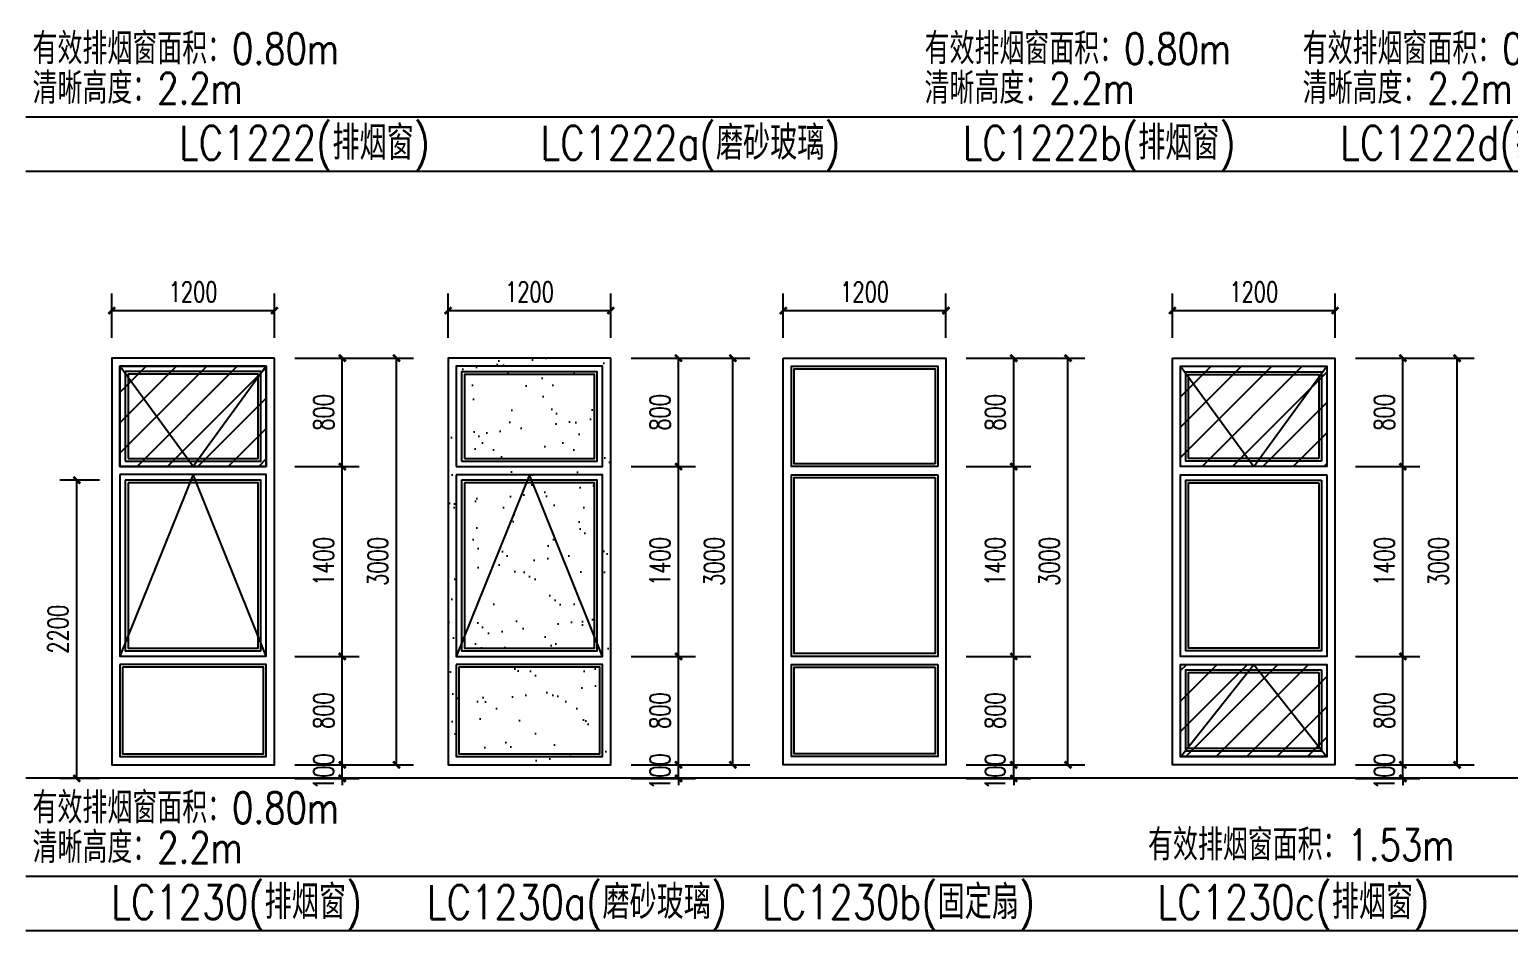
# Model space of a CAD drawing. Extents: x 1738711 to 2346805, y 1189731 to 2516152.
# Drawn here: x 1918228 to 1929146, y 1291022 to 1297667 of the extents above; entities that cross this region are included whole.
import ezdxf

# ---------------------------------------------------------------- set-up
doc = ezdxf.new("R2010")
doc.units = 0
doc.header["$LTSCALE"] = 1000
doc.header["$MEASUREMENT"] = 0
doc.linetypes.add('复件 140224通州运河二期售楼部条件图_t3$0$X-ME SHAFT SH$0$X-B2$0$WATER_LINE', pattern=[0])
doc.layers.add('_0', color=7, linetype='Continuous', lineweight=25)
for name, color, linetype in [('DOTE', 1, 'Continuous'), ('PUB_DIM', 3, 'Continuous'), ('PUB_TEXT', 7, 'Continuous'), ('WINDOW', 144, 'Continuous'), ('看线', 8, 'Continuous')]:
    doc.layers.add(name, color=color, linetype=linetype)
doc.styles.add('_TCH_DIM_T3', font='SIMPLEX', dxfattribs={"width": 0.705882, "bigfont": 'GBCBIG'})
doc.styles.add('HZ', font='rs', dxfattribs={"bigfont": 'hztxt'})
doc.dimstyles.new('_TCH_ARCH&&50', dxfattribs={"dimtxt": 148.75, "dimasz": 50, "dimexe": 125, "dimexo": 150, "dimgap": 63.125, "dimtad": 1, "dimdec": 0, "dimzin": 0, "dimdsep": 46, "dimtxsty": '_TCH_DIM_T3', "dimblk": 'ARCHTICK', "dimcen": 0.09, "dimclrt": 7, "dimazin": 2, "dimtfac": 1, "dimtdec": 0, "dimtix": 1, "dimtmove": 2, "dimatfit": 3, "dimfxl": 50, "dimtolj": 1, "dimtzin": 0, "dimarcsym": 0})
pattern_1 = [(45, (0, 0), (-112.253202, 112.253202), [])]

# ---------------------------------------------------------------- blocks, each defined once
blk = doc.blocks.new('geraherahearhe')
at = {"layer": 'WINDOW', "color": 4, "linetype": '复件 140224通州运河二期售楼部条件图_t3$0$X-ME SHAFT SH$0$X-B2$0$WATER_LINE'}
blk.add_lwpolyline([(1943542, 1510320), (1944742, 1510320), (1944742, 1507320), (1943542, 1507320)], close=True, dxfattribs=at)
at = {"layer": 'WINDOW', "linetype": '复件 140224通州运河二期售楼部条件图_t3$0$X-ME SHAFT SH$0$X-B2$0$WATER_LINE'}
for points in [[(1944682, 1509520), (1943602, 1509520), (1943602, 1510260), (1944682, 1510260), (1944682, 1509520)], [(1944682, 1509460), (1944682, 1508120), (1943602, 1508120), (1943602, 1509460), (1944682, 1509460)], [(1944682, 1508060), (1944682, 1507380), (1943602, 1507380), (1943602, 1508060), (1944682, 1508060)]]:
    blk.add_lwpolyline(points, dxfattribs=at)
for points in [[(1944642, 1509560), (1943642, 1509560), (1943642, 1510220), (1944642, 1510220)], [(1944622, 1509580), (1943662, 1509580), (1943662, 1510200), (1944622, 1510200)], [(1944642, 1509420), (1944642, 1508160), (1943642, 1508160), (1943642, 1509420)], [(1944622, 1509400), (1944622, 1508180), (1943662, 1508180), (1943662, 1509400)], [(1944662, 1508040), (1944662, 1507400), (1943622, 1507400), (1943622, 1508040)]]:
    blk.add_lwpolyline(points, close=True, dxfattribs=at)
at = {"layer": '看线'}
for points in [[(1943602, 1510260), (1944142, 1509520), (1944682, 1510260)], [(1943602, 1508120), (1944142, 1509460), (1944682, 1508120)]]:
    blk.add_lwpolyline(points, dxfattribs=at)
blk = doc.blocks.new('jhteraherh')
at = {"layer": '看线'}
h = blk.add_hatch(dxfattribs=at)
h.set_pattern_fill('碎沙', color=256, scale=150, style=0)
h.set_pattern_definition([(37.5, (0, 0), (-12.000235, 367.059928), [0, -289.56, 0, -323.85, 0, -309.5625]), (7.5, (0, 0), (337.14246, 537.618825), [0, -156.21, 0, -260.985, 0, -100.0125]), (327.5, (-234.3, 0), (593.244278, 1.07789), [0, -95.25, 0, -342.9, 0, -447.675]), (317.5, (-234.3, 0), (572.66734, 167.19699), [0, -47.625, 0, -224.79, 0, -257.175])])
h.paths.add_polyline_path([(2207322, 1888639), (2206122, 1888639), (2206122, 1885639), (2207322, 1885639)])
at = {"layer": 'WINDOW', "color": 4, "linetype": '复件 140224通州运河二期售楼部条件图_t3$0$X-ME SHAFT SH$0$X-B2$0$WATER_LINE'}
blk.add_lwpolyline([(2207322, 1888639), (2206122, 1888639), (2206122, 1885639), (2207322, 1885639)], close=True, dxfattribs=at)
at = {"layer": 'WINDOW', "linetype": '复件 140224通州运河二期售楼部条件图_t3$0$X-ME SHAFT SH$0$X-B2$0$WATER_LINE'}
for points in [[(2206182, 1887839), (2207262, 1887839), (2207262, 1888579), (2206182, 1888579), (2206182, 1887839)], [(2206182, 1887779), (2206182, 1886439), (2207262, 1886439), (2207262, 1887779), (2206182, 1887779)], [(2206182, 1886379), (2206182, 1885699), (2207262, 1885699), (2207262, 1886379), (2206182, 1886379)]]:
    blk.add_lwpolyline(points, dxfattribs=at)
for points in [[(2206222, 1887879), (2207222, 1887879), (2207222, 1888539), (2206222, 1888539)], [(2206242, 1887899), (2207202, 1887899), (2207202, 1888519), (2206242, 1888519)], [(2206222, 1887739), (2206222, 1886479), (2207222, 1886479), (2207222, 1887739)], [(2206242, 1887719), (2206242, 1886499), (2207202, 1886499), (2207202, 1887719)], [(2206202, 1886359), (2206202, 1885719), (2207242, 1885719), (2207242, 1886359)]]:
    blk.add_lwpolyline(points, close=True, dxfattribs=at)
at = {"layer": '看线'}
blk.add_lwpolyline([(2207262, 1886439), (2206722, 1887779), (2206182, 1886439)], dxfattribs=at)
blk = doc.blocks.new('HERAHERH')
at = {"layer": 'WINDOW', "color": 4, "linetype": '复件 140224通州运河二期售楼部条件图_t3$0$X-ME SHAFT SH$0$X-B2$0$WATER_LINE'}
blk.add_lwpolyline([(2198022, 1900339), (2199222, 1900339), (2199222, 1897339), (2198022, 1897339)], close=True, dxfattribs=at)
at = {"layer": 'WINDOW', "linetype": '复件 140224通州运河二期售楼部条件图_t3$0$X-ME SHAFT SH$0$X-B2$0$WATER_LINE'}
for points in [[(2199162, 1899539), (2198082, 1899539), (2198082, 1900279), (2199162, 1900279), (2199162, 1899539)], [(2199162, 1899479), (2199162, 1898139), (2198082, 1898139), (2198082, 1899479), (2199162, 1899479)], [(2199162, 1898079), (2199162, 1897399), (2198082, 1897399), (2198082, 1898079), (2199162, 1898079)]]:
    blk.add_lwpolyline(points, dxfattribs=at)
for points in [[(2199142, 1899559), (2198102, 1899559), (2198102, 1900259), (2199142, 1900259)], [(2199142, 1899459), (2199142, 1898159), (2198102, 1898159), (2198102, 1899459)], [(2199142, 1898059), (2199142, 1897419), (2198102, 1897419), (2198102, 1898059)]]:
    blk.add_lwpolyline(points, close=True, dxfattribs=at)
blk = doc.blocks.new('hreahreahre')
at = {"layer": 'WINDOW', "color": 4, "linetype": '复件 140224通州运河二期售楼部条件图_t3$0$X-ME SHAFT SH$0$X-B2$0$WATER_LINE'}
blk.add_lwpolyline([(2221422, 1992301), (2222622, 1992301), (2222622, 1989301), (2221422, 1989301)], close=True, dxfattribs=at)
at = {"layer": 'WINDOW', "linetype": '复件 140224通州运河二期售楼部条件图_t3$0$X-ME SHAFT SH$0$X-B2$0$WATER_LINE'}
for points in [[(2222562, 1991501), (2221482, 1991501), (2221482, 1992241), (2222562, 1992241), (2222562, 1991501)], [(2222562, 1991441), (2222562, 1990101), (2221482, 1990101), (2221482, 1991441), (2222562, 1991441)], [(2222562, 1990041), (2222562, 1989361), (2221482, 1989361), (2221482, 1990041), (2222562, 1990041)]]:
    blk.add_lwpolyline(points, dxfattribs=at)
for points in [[(2222522, 1991541), (2221522, 1991541), (2221522, 1992201), (2222522, 1992201)], [(2222502, 1991561), (2221542, 1991561), (2221542, 1992181), (2222502, 1992181)], [(2222522, 1991401), (2222522, 1990141), (2221522, 1990141), (2221522, 1991401)], [(2222502, 1991381), (2222502, 1990161), (2221542, 1990161), (2221542, 1991381)], [(2222522, 1990001), (2222522, 1989401), (2221522, 1989401), (2221522, 1990001)], [(2222502, 1989981), (2222502, 1989421), (2221542, 1989421), (2221542, 1989981)]]:
    blk.add_lwpolyline(points, close=True, dxfattribs=at)
at = {"layer": '看线'}
for points in [[(2221482, 1992241), (2222022, 1991501), (2222562, 1992241)], [(2221482, 1989361), (2222022, 1990041), (2222562, 1989361)]]:
    blk.add_lwpolyline(points, dxfattribs=at)
blk = doc.blocks.new('_ArchTick')
at = {"color": 0, "linetype": 'ByBlock', "const_width": 0.4}
blk.add_lwpolyline([(-0.5, -0.5), (0.5, 0.5)], dxfattribs=at)
blk = doc.blocks.new('*D216')
at = {"layer": 'Defpoints', "color": 0, "transparency": 16777216}
for p in [(1927860, 1295594), (1926660, 1295243), (1927860, 1295243)]:
    blk.add_point(p, dxfattribs=at)
at = {"layer": 'PUB_DIM', "color": 0, "lineweight": -2, "transparency": 16777216}
for p, q in [((1926660, 1295393), (1926660, 1295719)), ((1927860, 1295393), (1927860, 1295719)), ((1926660, 1295594), (1927860, 1295594))]:
    blk.add_line(p, q, dxfattribs=at)
at = {"layer": 'PUB_DIM', "color": 0, "lineweight": -2, "transparency": 16777216, "xscale": 50, "yscale": 50, "zscale": 50, "rotation": 180}
blk.add_blockref('_ArchTick', (1926660, 1295594), dxfattribs=at)
at = {"layer": 'PUB_DIM', "color": 0, "lineweight": -2, "transparency": 16777216, "xscale": 50, "yscale": 50, "zscale": 50}
blk.add_blockref('_ArchTick', (1927860, 1295594), dxfattribs=at)
at = {"layer": 'PUB_DIM', "color": 7, "transparency": 16777216, "insert": (1927260, 1295732), "char_height": 148.8, "attachment_point": 5, "style": '_TCH_DIM_T3'}
blk.add_mtext('\\A1;1200', dxfattribs=at)
blk = doc.blocks.new('*D217')
at = {"layer": 'Defpoints', "color": 0, "transparency": 16777216}
for p in [(1928260, 1295243), (1928760, 1295243), (1928260, 1292243)]:
    blk.add_point(p, dxfattribs=at)
at = {"layer": 'PUB_DIM', "color": 0, "lineweight": -2, "transparency": 16777216}
for p, q in [((1928410, 1295243), (1928885, 1295243)), ((1928760, 1292243), (1928760, 1295243)), ((1928410, 1292243), (1928885, 1292243))]:
    blk.add_line(p, q, dxfattribs=at)
at = {"layer": 'PUB_DIM', "color": 0, "lineweight": -2, "transparency": 16777216, "xscale": 50, "yscale": 50, "zscale": 50}
for p, rotation in [((1928760, 1295243), 90), ((1928760, 1292243), 270)]:
    blk.add_blockref('_ArchTick', p, dxfattribs=dict(at, rotation=rotation))
at = {"layer": 'PUB_DIM', "color": 7, "transparency": 16777216, "insert": (1928623, 1293743), "char_height": 148.8, "attachment_point": 5, "rotation": 90, "style": '_TCH_DIM_T3'}
blk.add_mtext('\\A1;3000', dxfattribs=at)
blk = doc.blocks.new('*D218')
at = {"layer": 'Defpoints', "color": 0, "transparency": 16777216}
for p in [(1927860, 1292243), (1928360, 1292243), (1927860, 1292143)]:
    blk.add_point(p, dxfattribs=at)
at = {"layer": 'PUB_DIM', "color": 0, "lineweight": -2, "transparency": 16777216}
for p, q in [((1928360, 1292243), (1928360, 1292293)), ((1928010, 1292243), (1928485, 1292243)), ((1928360, 1292143), (1928360, 1292243)), ((1928010, 1292143), (1928485, 1292143)), ((1928360, 1292143), (1928360, 1292093))]:
    blk.add_line(p, q, dxfattribs=at)
at = {"layer": 'PUB_DIM', "color": 0, "lineweight": -2, "transparency": 16777216, "xscale": 50, "yscale": 50, "zscale": 50}
for p, rotation in [((1928360, 1292243), 270), ((1928360, 1292143), 90)]:
    blk.add_blockref('_ArchTick', p, dxfattribs=dict(at, rotation=rotation))
at = {"layer": 'PUB_DIM', "color": 7, "transparency": 16777216, "insert": (1928223, 1292193), "char_height": 148.8, "attachment_point": 5, "rotation": 90, "style": '_TCH_DIM_T3'}
blk.add_mtext('\\A1;100', dxfattribs=at)
blk = doc.blocks.new('*D219')
at = {"layer": 'Defpoints', "color": 0, "transparency": 16777216}
for p in [(1927860, 1293043), (1928360, 1293043), (1927860, 1292243)]:
    blk.add_point(p, dxfattribs=at)
at = {"layer": 'PUB_DIM', "color": 0, "lineweight": -2, "transparency": 16777216}
for p, q in [((1928010, 1293043), (1928485, 1293043)), ((1928360, 1292243), (1928360, 1293043)), ((1928010, 1292243), (1928485, 1292243))]:
    blk.add_line(p, q, dxfattribs=at)
at = {"layer": 'PUB_DIM', "color": 0, "lineweight": -2, "transparency": 16777216, "xscale": 50, "yscale": 50, "zscale": 50}
for p, rotation in [((1928360, 1293043), 90), ((1928360, 1292243), 270)]:
    blk.add_blockref('_ArchTick', p, dxfattribs=dict(at, rotation=rotation))
at = {"layer": 'PUB_DIM', "color": 7, "transparency": 16777216, "insert": (1928223, 1292643), "char_height": 148.8, "attachment_point": 5, "rotation": 90, "style": '_TCH_DIM_T3'}
blk.add_mtext('\\A1;800', dxfattribs=at)
blk = doc.blocks.new('*D220')
at = {"layer": 'Defpoints', "color": 0, "transparency": 16777216}
for p in [(1927860, 1294443), (1928360, 1294443), (1927860, 1293043)]:
    blk.add_point(p, dxfattribs=at)
at = {"layer": 'PUB_DIM', "color": 0, "lineweight": -2, "transparency": 16777216}
for p, q in [((1928010, 1294443), (1928485, 1294443)), ((1928360, 1293043), (1928360, 1294443)), ((1928010, 1293043), (1928485, 1293043))]:
    blk.add_line(p, q, dxfattribs=at)
at = {"layer": 'PUB_DIM', "color": 0, "lineweight": -2, "transparency": 16777216, "xscale": 50, "yscale": 50, "zscale": 50}
for p, rotation in [((1928360, 1294443), 90), ((1928360, 1293043), 270)]:
    blk.add_blockref('_ArchTick', p, dxfattribs=dict(at, rotation=rotation))
at = {"layer": 'PUB_DIM', "color": 7, "transparency": 16777216, "insert": (1928223, 1293743), "char_height": 148.8, "attachment_point": 5, "rotation": 90, "style": '_TCH_DIM_T3'}
blk.add_mtext('\\A1;1400', dxfattribs=at)
blk = doc.blocks.new('*D221')
at = {"layer": 'Defpoints', "color": 0, "transparency": 16777216}
for p in [(1927860, 1295243), (1928360, 1295243), (1927860, 1294443)]:
    blk.add_point(p, dxfattribs=at)
at = {"layer": 'PUB_DIM', "color": 0, "lineweight": -2, "transparency": 16777216}
for p, q in [((1928010, 1295243), (1928485, 1295243)), ((1928360, 1294443), (1928360, 1295243)), ((1928010, 1294443), (1928485, 1294443))]:
    blk.add_line(p, q, dxfattribs=at)
at = {"layer": 'PUB_DIM', "color": 0, "lineweight": -2, "transparency": 16777216, "xscale": 50, "yscale": 50, "zscale": 50}
for p, rotation in [((1928360, 1295243), 90), ((1928360, 1294443), 270)]:
    blk.add_blockref('_ArchTick', p, dxfattribs=dict(at, rotation=rotation))
at = {"layer": 'PUB_DIM', "color": 7, "transparency": 16777216, "insert": (1928223, 1294843), "char_height": 148.8, "attachment_point": 5, "rotation": 90, "style": '_TCH_DIM_T3'}
blk.add_mtext('\\A1;800', dxfattribs=at)
blk = doc.blocks.new('*D257')
at = {"layer": 'Defpoints', "color": 0, "transparency": 16777216}
for p in [(1918576, 1294343), (1918894, 1294343), (1918894, 1292143)]:
    blk.add_point(p, dxfattribs=at)
at = {"layer": 'PUB_DIM', "color": 0, "lineweight": -2, "transparency": 16777216}
for p, q in [((1918744, 1294343), (1918451, 1294343)), ((1918576, 1292143), (1918576, 1294343)), ((1918744, 1292143), (1918451, 1292143))]:
    blk.add_line(p, q, dxfattribs=at)
at = {"layer": 'PUB_DIM', "color": 0, "lineweight": -2, "transparency": 16777216, "xscale": 50, "yscale": 50, "zscale": 50}
for p, rotation in [((1918576, 1294343), 90), ((1918576, 1292143), 270)]:
    blk.add_blockref('_ArchTick', p, dxfattribs=dict(at, rotation=rotation))
at = {"layer": 'PUB_DIM', "color": 7, "transparency": 16777216, "insert": (1918438, 1293243), "char_height": 148.8, "attachment_point": 5, "rotation": 90, "style": '_TCH_DIM_T3'}
blk.add_mtext('\\A1;2200', dxfattribs=at)
blk = doc.blocks.new('*D1261')
at = {"layer": 'Defpoints', "color": 0, "transparency": 16777216}
for p in [(1924989, 1295594), (1923789, 1295243), (1924989, 1295243)]:
    blk.add_point(p, dxfattribs=at)
at = {"layer": 'PUB_DIM', "color": 0, "lineweight": -2, "transparency": 16777216}
for p, q in [((1923789, 1295393), (1923789, 1295719)), ((1924989, 1295393), (1924989, 1295719)), ((1923789, 1295594), (1924989, 1295594))]:
    blk.add_line(p, q, dxfattribs=at)
at = {"layer": 'PUB_DIM', "color": 0, "lineweight": -2, "transparency": 16777216, "xscale": 50, "yscale": 50, "zscale": 50, "rotation": 180}
blk.add_blockref('_ArchTick', (1923789, 1295594), dxfattribs=at)
at = {"layer": 'PUB_DIM', "color": 0, "lineweight": -2, "transparency": 16777216, "xscale": 50, "yscale": 50, "zscale": 50}
blk.add_blockref('_ArchTick', (1924989, 1295594), dxfattribs=at)
at = {"layer": 'PUB_DIM', "color": 7, "transparency": 16777216, "insert": (1924389, 1295732), "char_height": 148.8, "attachment_point": 5, "style": '_TCH_DIM_T3'}
blk.add_mtext('\\A1;1200', dxfattribs=at)
blk = doc.blocks.new('*D1262')
at = {"layer": 'Defpoints', "color": 0, "transparency": 16777216}
for p in [(1925389, 1295243), (1925889, 1295243), (1925389, 1292243)]:
    blk.add_point(p, dxfattribs=at)
at = {"layer": 'PUB_DIM', "color": 0, "lineweight": -2, "transparency": 16777216}
for p, q in [((1925539, 1295243), (1926014, 1295243)), ((1925889, 1292243), (1925889, 1295243)), ((1925539, 1292243), (1926014, 1292243))]:
    blk.add_line(p, q, dxfattribs=at)
at = {"layer": 'PUB_DIM', "color": 0, "lineweight": -2, "transparency": 16777216, "xscale": 50, "yscale": 50, "zscale": 50}
for p, rotation in [((1925889, 1295243), 90), ((1925889, 1292243), 270)]:
    blk.add_blockref('_ArchTick', p, dxfattribs=dict(at, rotation=rotation))
at = {"layer": 'PUB_DIM', "color": 7, "transparency": 16777216, "insert": (1925752, 1293743), "char_height": 148.8, "attachment_point": 5, "rotation": 90, "style": '_TCH_DIM_T3'}
blk.add_mtext('\\A1;3000', dxfattribs=at)
blk = doc.blocks.new('*D1263')
at = {"layer": 'Defpoints', "color": 0, "transparency": 16777216}
for p in [(1924989, 1292243), (1925489, 1292243), (1924989, 1292143)]:
    blk.add_point(p, dxfattribs=at)
at = {"layer": 'PUB_DIM', "color": 0, "lineweight": -2, "transparency": 16777216}
for p, q in [((1925489, 1292243), (1925489, 1292293)), ((1925139, 1292243), (1925614, 1292243)), ((1925489, 1292143), (1925489, 1292243)), ((1925139, 1292143), (1925614, 1292143)), ((1925489, 1292143), (1925489, 1292093))]:
    blk.add_line(p, q, dxfattribs=at)
at = {"layer": 'PUB_DIM', "color": 0, "lineweight": -2, "transparency": 16777216, "xscale": 50, "yscale": 50, "zscale": 50}
for p, rotation in [((1925489, 1292243), 270), ((1925489, 1292143), 90)]:
    blk.add_blockref('_ArchTick', p, dxfattribs=dict(at, rotation=rotation))
at = {"layer": 'PUB_DIM', "color": 7, "transparency": 16777216, "insert": (1925352, 1292193), "char_height": 148.8, "attachment_point": 5, "rotation": 90, "style": '_TCH_DIM_T3'}
blk.add_mtext('\\A1;100', dxfattribs=at)
blk = doc.blocks.new('*D1264')
at = {"layer": 'Defpoints', "color": 0, "transparency": 16777216}
for p in [(1924989, 1293043), (1925489, 1293043), (1924989, 1292243)]:
    blk.add_point(p, dxfattribs=at)
at = {"layer": 'PUB_DIM', "color": 0, "lineweight": -2, "transparency": 16777216}
for p, q in [((1925139, 1293043), (1925614, 1293043)), ((1925489, 1292243), (1925489, 1293043)), ((1925139, 1292243), (1925614, 1292243))]:
    blk.add_line(p, q, dxfattribs=at)
at = {"layer": 'PUB_DIM', "color": 0, "lineweight": -2, "transparency": 16777216, "xscale": 50, "yscale": 50, "zscale": 50}
for p, rotation in [((1925489, 1293043), 90), ((1925489, 1292243), 270)]:
    blk.add_blockref('_ArchTick', p, dxfattribs=dict(at, rotation=rotation))
at = {"layer": 'PUB_DIM', "color": 7, "transparency": 16777216, "insert": (1925352, 1292643), "char_height": 148.8, "attachment_point": 5, "rotation": 90, "style": '_TCH_DIM_T3'}
blk.add_mtext('\\A1;800', dxfattribs=at)
blk = doc.blocks.new('*D1265')
at = {"layer": 'Defpoints', "color": 0, "transparency": 16777216}
for p in [(1924989, 1294443), (1925489, 1294443), (1924989, 1293043)]:
    blk.add_point(p, dxfattribs=at)
at = {"layer": 'PUB_DIM', "color": 0, "lineweight": -2, "transparency": 16777216}
for p, q in [((1925139, 1294443), (1925614, 1294443)), ((1925489, 1293043), (1925489, 1294443)), ((1925139, 1293043), (1925614, 1293043))]:
    blk.add_line(p, q, dxfattribs=at)
at = {"layer": 'PUB_DIM', "color": 0, "lineweight": -2, "transparency": 16777216, "xscale": 50, "yscale": 50, "zscale": 50}
for p, rotation in [((1925489, 1294443), 90), ((1925489, 1293043), 270)]:
    blk.add_blockref('_ArchTick', p, dxfattribs=dict(at, rotation=rotation))
at = {"layer": 'PUB_DIM', "color": 7, "transparency": 16777216, "insert": (1925352, 1293743), "char_height": 148.8, "attachment_point": 5, "rotation": 90, "style": '_TCH_DIM_T3'}
blk.add_mtext('\\A1;1400', dxfattribs=at)
blk = doc.blocks.new('*D1266')
at = {"layer": 'Defpoints', "color": 0, "transparency": 16777216}
for p in [(1924989, 1295243), (1925489, 1295243), (1924989, 1294443)]:
    blk.add_point(p, dxfattribs=at)
at = {"layer": 'PUB_DIM', "color": 0, "lineweight": -2, "transparency": 16777216}
for p, q in [((1925139, 1295243), (1925614, 1295243)), ((1925489, 1294443), (1925489, 1295243)), ((1925139, 1294443), (1925614, 1294443))]:
    blk.add_line(p, q, dxfattribs=at)
at = {"layer": 'PUB_DIM', "color": 0, "lineweight": -2, "transparency": 16777216, "xscale": 50, "yscale": 50, "zscale": 50}
for p, rotation in [((1925489, 1295243), 90), ((1925489, 1294443), 270)]:
    blk.add_blockref('_ArchTick', p, dxfattribs=dict(at, rotation=rotation))
at = {"layer": 'PUB_DIM', "color": 7, "transparency": 16777216, "insert": (1925352, 1294843), "char_height": 148.8, "attachment_point": 5, "rotation": 90, "style": '_TCH_DIM_T3'}
blk.add_mtext('\\A1;800', dxfattribs=at)
blk = doc.blocks.new('*D1267')
at = {"layer": 'Defpoints', "color": 0, "transparency": 16777216}
for p in [(1922516, 1295594), (1921316, 1295243), (1922516, 1295243)]:
    blk.add_point(p, dxfattribs=at)
at = {"layer": 'PUB_DIM', "color": 0, "lineweight": -2, "transparency": 16777216}
for p, q in [((1921316, 1295393), (1921316, 1295719)), ((1922516, 1295393), (1922516, 1295719)), ((1921316, 1295594), (1922516, 1295594))]:
    blk.add_line(p, q, dxfattribs=at)
at = {"layer": 'PUB_DIM', "color": 0, "lineweight": -2, "transparency": 16777216, "xscale": 50, "yscale": 50, "zscale": 50, "rotation": 180}
blk.add_blockref('_ArchTick', (1921316, 1295594), dxfattribs=at)
at = {"layer": 'PUB_DIM', "color": 0, "lineweight": -2, "transparency": 16777216, "xscale": 50, "yscale": 50, "zscale": 50}
blk.add_blockref('_ArchTick', (1922516, 1295594), dxfattribs=at)
at = {"layer": 'PUB_DIM', "color": 7, "transparency": 16777216, "insert": (1921916, 1295732), "char_height": 148.8, "attachment_point": 5, "style": '_TCH_DIM_T3'}
blk.add_mtext('\\A1;1200', dxfattribs=at)
blk = doc.blocks.new('*D1268')
at = {"layer": 'Defpoints', "color": 0, "transparency": 16777216}
for p in [(1922916, 1295243), (1923416, 1295243), (1922916, 1292243)]:
    blk.add_point(p, dxfattribs=at)
at = {"layer": 'PUB_DIM', "color": 0, "lineweight": -2, "transparency": 16777216}
for p, q in [((1923066, 1295243), (1923541, 1295243)), ((1923416, 1292243), (1923416, 1295243)), ((1923066, 1292243), (1923541, 1292243))]:
    blk.add_line(p, q, dxfattribs=at)
at = {"layer": 'PUB_DIM', "color": 0, "lineweight": -2, "transparency": 16777216, "xscale": 50, "yscale": 50, "zscale": 50}
for p, rotation in [((1923416, 1295243), 90), ((1923416, 1292243), 270)]:
    blk.add_blockref('_ArchTick', p, dxfattribs=dict(at, rotation=rotation))
at = {"layer": 'PUB_DIM', "color": 7, "transparency": 16777216, "insert": (1923279, 1293743), "char_height": 148.8, "attachment_point": 5, "rotation": 90, "style": '_TCH_DIM_T3'}
blk.add_mtext('\\A1;3000', dxfattribs=at)
blk = doc.blocks.new('*D1269')
at = {"layer": 'Defpoints', "color": 0, "transparency": 16777216}
for p in [(1922516, 1292243), (1923016, 1292243), (1922516, 1292143)]:
    blk.add_point(p, dxfattribs=at)
at = {"layer": 'PUB_DIM', "color": 0, "lineweight": -2, "transparency": 16777216}
for p, q in [((1923016, 1292243), (1923016, 1292293)), ((1922666, 1292243), (1923141, 1292243)), ((1923016, 1292143), (1923016, 1292243)), ((1922666, 1292143), (1923141, 1292143)), ((1923016, 1292143), (1923016, 1292093))]:
    blk.add_line(p, q, dxfattribs=at)
at = {"layer": 'PUB_DIM', "color": 0, "lineweight": -2, "transparency": 16777216, "xscale": 50, "yscale": 50, "zscale": 50}
for p, rotation in [((1923016, 1292243), 270), ((1923016, 1292143), 90)]:
    blk.add_blockref('_ArchTick', p, dxfattribs=dict(at, rotation=rotation))
at = {"layer": 'PUB_DIM', "color": 7, "transparency": 16777216, "insert": (1922879, 1292193), "char_height": 148.8, "attachment_point": 5, "rotation": 90, "style": '_TCH_DIM_T3'}
blk.add_mtext('\\A1;100', dxfattribs=at)
blk = doc.blocks.new('*D1270')
at = {"layer": 'Defpoints', "color": 0, "transparency": 16777216}
for p in [(1922516, 1293043), (1923016, 1293043), (1922516, 1292243)]:
    blk.add_point(p, dxfattribs=at)
at = {"layer": 'PUB_DIM', "color": 0, "lineweight": -2, "transparency": 16777216}
for p, q in [((1922666, 1293043), (1923141, 1293043)), ((1923016, 1292243), (1923016, 1293043)), ((1922666, 1292243), (1923141, 1292243))]:
    blk.add_line(p, q, dxfattribs=at)
at = {"layer": 'PUB_DIM', "color": 0, "lineweight": -2, "transparency": 16777216, "xscale": 50, "yscale": 50, "zscale": 50}
for p, rotation in [((1923016, 1293043), 90), ((1923016, 1292243), 270)]:
    blk.add_blockref('_ArchTick', p, dxfattribs=dict(at, rotation=rotation))
at = {"layer": 'PUB_DIM', "color": 7, "transparency": 16777216, "insert": (1922879, 1292643), "char_height": 148.8, "attachment_point": 5, "rotation": 90, "style": '_TCH_DIM_T3'}
blk.add_mtext('\\A1;800', dxfattribs=at)
blk = doc.blocks.new('*D1271')
at = {"layer": 'Defpoints', "color": 0, "transparency": 16777216}
for p in [(1922516, 1294443), (1923016, 1294443), (1922516, 1293043)]:
    blk.add_point(p, dxfattribs=at)
at = {"layer": 'PUB_DIM', "color": 0, "lineweight": -2, "transparency": 16777216}
for p, q in [((1922666, 1294443), (1923141, 1294443)), ((1923016, 1293043), (1923016, 1294443)), ((1922666, 1293043), (1923141, 1293043))]:
    blk.add_line(p, q, dxfattribs=at)
at = {"layer": 'PUB_DIM', "color": 0, "lineweight": -2, "transparency": 16777216, "xscale": 50, "yscale": 50, "zscale": 50}
for p, rotation in [((1923016, 1294443), 90), ((1923016, 1293043), 270)]:
    blk.add_blockref('_ArchTick', p, dxfattribs=dict(at, rotation=rotation))
at = {"layer": 'PUB_DIM', "color": 7, "transparency": 16777216, "insert": (1922879, 1293743), "char_height": 148.8, "attachment_point": 5, "rotation": 90, "style": '_TCH_DIM_T3'}
blk.add_mtext('\\A1;1400', dxfattribs=at)
blk = doc.blocks.new('*D1272')
at = {"layer": 'Defpoints', "color": 0, "transparency": 16777216}
for p in [(1922516, 1295243), (1923016, 1295243), (1922516, 1294443)]:
    blk.add_point(p, dxfattribs=at)
at = {"layer": 'PUB_DIM', "color": 0, "lineweight": -2, "transparency": 16777216}
for p, q in [((1922666, 1295243), (1923141, 1295243)), ((1923016, 1294443), (1923016, 1295243)), ((1922666, 1294443), (1923141, 1294443))]:
    blk.add_line(p, q, dxfattribs=at)
at = {"layer": 'PUB_DIM', "color": 0, "lineweight": -2, "transparency": 16777216, "xscale": 50, "yscale": 50, "zscale": 50}
for p, rotation in [((1923016, 1295243), 90), ((1923016, 1294443), 270)]:
    blk.add_blockref('_ArchTick', p, dxfattribs=dict(at, rotation=rotation))
at = {"layer": 'PUB_DIM', "color": 7, "transparency": 16777216, "insert": (1922879, 1294843), "char_height": 148.8, "attachment_point": 5, "rotation": 90, "style": '_TCH_DIM_T3'}
blk.add_mtext('\\A1;800', dxfattribs=at)
blk = doc.blocks.new('*D1273')
at = {"layer": 'Defpoints', "color": 0, "transparency": 16777216}
for p in [(1920034, 1295594), (1918834, 1295243), (1920034, 1295243)]:
    blk.add_point(p, dxfattribs=at)
at = {"layer": 'PUB_DIM', "color": 0, "lineweight": -2, "transparency": 16777216}
for p, q in [((1918834, 1295393), (1918834, 1295719)), ((1920034, 1295393), (1920034, 1295719)), ((1918834, 1295594), (1920034, 1295594))]:
    blk.add_line(p, q, dxfattribs=at)
at = {"layer": 'PUB_DIM', "color": 0, "lineweight": -2, "transparency": 16777216, "xscale": 50, "yscale": 50, "zscale": 50, "rotation": 180}
blk.add_blockref('_ArchTick', (1918834, 1295594), dxfattribs=at)
at = {"layer": 'PUB_DIM', "color": 0, "lineweight": -2, "transparency": 16777216, "xscale": 50, "yscale": 50, "zscale": 50}
blk.add_blockref('_ArchTick', (1920034, 1295594), dxfattribs=at)
at = {"layer": 'PUB_DIM', "color": 7, "transparency": 16777216, "insert": (1919434, 1295732), "char_height": 148.8, "attachment_point": 5, "style": '_TCH_DIM_T3'}
blk.add_mtext('\\A1;1200', dxfattribs=at)
blk = doc.blocks.new('*D1274')
at = {"layer": 'Defpoints', "color": 0, "transparency": 16777216}
for p in [(1920434, 1295243), (1920935, 1295243), (1920434, 1292243)]:
    blk.add_point(p, dxfattribs=at)
at = {"layer": 'PUB_DIM', "color": 0, "lineweight": -2, "transparency": 16777216}
for p, q in [((1920584, 1295243), (1921060, 1295243)), ((1920935, 1292243), (1920935, 1295243)), ((1920584, 1292243), (1921060, 1292243))]:
    blk.add_line(p, q, dxfattribs=at)
at = {"layer": 'PUB_DIM', "color": 0, "lineweight": -2, "transparency": 16777216, "xscale": 50, "yscale": 50, "zscale": 50}
for p, rotation in [((1920935, 1295243), 90), ((1920935, 1292243), 270)]:
    blk.add_blockref('_ArchTick', p, dxfattribs=dict(at, rotation=rotation))
at = {"layer": 'PUB_DIM', "color": 7, "transparency": 16777216, "insert": (1920797, 1293743), "char_height": 148.8, "attachment_point": 5, "rotation": 90, "style": '_TCH_DIM_T3'}
blk.add_mtext('\\A1;3000', dxfattribs=at)
blk = doc.blocks.new('*D1275')
at = {"layer": 'Defpoints', "color": 0, "transparency": 16777216}
for p in [(1920034, 1292243), (1920535, 1292243), (1920034, 1292143)]:
    blk.add_point(p, dxfattribs=at)
at = {"layer": 'PUB_DIM', "color": 0, "lineweight": -2, "transparency": 16777216}
for p, q in [((1920535, 1292243), (1920535, 1292293)), ((1920184, 1292243), (1920660, 1292243)), ((1920535, 1292143), (1920535, 1292243)), ((1920184, 1292143), (1920660, 1292143)), ((1920535, 1292143), (1920535, 1292093))]:
    blk.add_line(p, q, dxfattribs=at)
at = {"layer": 'PUB_DIM', "color": 0, "lineweight": -2, "transparency": 16777216, "xscale": 50, "yscale": 50, "zscale": 50}
for p, rotation in [((1920535, 1292243), 270), ((1920535, 1292143), 90)]:
    blk.add_blockref('_ArchTick', p, dxfattribs=dict(at, rotation=rotation))
at = {"layer": 'PUB_DIM', "color": 7, "transparency": 16777216, "insert": (1920397, 1292193), "char_height": 148.8, "attachment_point": 5, "rotation": 90, "style": '_TCH_DIM_T3'}
blk.add_mtext('\\A1;100', dxfattribs=at)
blk = doc.blocks.new('*D1276')
at = {"layer": 'Defpoints', "color": 0, "transparency": 16777216}
for p in [(1920034, 1293043), (1920535, 1293043), (1920034, 1292243)]:
    blk.add_point(p, dxfattribs=at)
at = {"layer": 'PUB_DIM', "color": 0, "lineweight": -2, "transparency": 16777216}
for p, q in [((1920184, 1293043), (1920660, 1293043)), ((1920535, 1292243), (1920535, 1293043)), ((1920184, 1292243), (1920660, 1292243))]:
    blk.add_line(p, q, dxfattribs=at)
at = {"layer": 'PUB_DIM', "color": 0, "lineweight": -2, "transparency": 16777216, "xscale": 50, "yscale": 50, "zscale": 50}
for p, rotation in [((1920535, 1293043), 90), ((1920535, 1292243), 270)]:
    blk.add_blockref('_ArchTick', p, dxfattribs=dict(at, rotation=rotation))
at = {"layer": 'PUB_DIM', "color": 7, "transparency": 16777216, "insert": (1920397, 1292643), "char_height": 148.8, "attachment_point": 5, "rotation": 90, "style": '_TCH_DIM_T3'}
blk.add_mtext('\\A1;800', dxfattribs=at)
blk = doc.blocks.new('*D1277')
at = {"layer": 'Defpoints', "color": 0, "transparency": 16777216}
for p in [(1920034, 1294443), (1920535, 1294443), (1920034, 1293043)]:
    blk.add_point(p, dxfattribs=at)
at = {"layer": 'PUB_DIM', "color": 0, "lineweight": -2, "transparency": 16777216}
for p, q in [((1920184, 1294443), (1920660, 1294443)), ((1920535, 1293043), (1920535, 1294443)), ((1920184, 1293043), (1920660, 1293043))]:
    blk.add_line(p, q, dxfattribs=at)
at = {"layer": 'PUB_DIM', "color": 0, "lineweight": -2, "transparency": 16777216, "xscale": 50, "yscale": 50, "zscale": 50}
for p, rotation in [((1920535, 1294443), 90), ((1920535, 1293043), 270)]:
    blk.add_blockref('_ArchTick', p, dxfattribs=dict(at, rotation=rotation))
at = {"layer": 'PUB_DIM', "color": 7, "transparency": 16777216, "insert": (1920397, 1293743), "char_height": 148.8, "attachment_point": 5, "rotation": 90, "style": '_TCH_DIM_T3'}
blk.add_mtext('\\A1;1400', dxfattribs=at)
blk = doc.blocks.new('*D1278')
at = {"layer": 'Defpoints', "color": 0, "transparency": 16777216}
for p in [(1920034, 1295243), (1920535, 1295243), (1920034, 1294443)]:
    blk.add_point(p, dxfattribs=at)
at = {"layer": 'PUB_DIM', "color": 0, "lineweight": -2, "transparency": 16777216}
for p, q in [((1920184, 1295243), (1920660, 1295243)), ((1920535, 1294443), (1920535, 1295243)), ((1920184, 1294443), (1920660, 1294443))]:
    blk.add_line(p, q, dxfattribs=at)
at = {"layer": 'PUB_DIM', "color": 0, "lineweight": -2, "transparency": 16777216, "xscale": 50, "yscale": 50, "zscale": 50}
for p, rotation in [((1920535, 1295243), 90), ((1920535, 1294443), 270)]:
    blk.add_blockref('_ArchTick', p, dxfattribs=dict(at, rotation=rotation))
at = {"layer": 'PUB_DIM', "color": 7, "transparency": 16777216, "insert": (1920397, 1294843), "char_height": 148.8, "attachment_point": 5, "rotation": 90, "style": '_TCH_DIM_T3'}
blk.add_mtext('\\A1;800', dxfattribs=at)

msp = doc.modelspace()

# ---------------------------------------------------------------- hatches: boundary and pattern name
at = {"layer": '看线'}
h = msp.add_hatch(dxfattribs=at)
h.set_pattern_fill('ANSI31', color=1, scale=100, style=0)
h.set_pattern_definition(pattern_1)
h.paths.add_polyline_path([(1918894.2, 1295183.5), (1919974.2, 1295183.5), (1919974.2, 1294443.5), (1918894.2, 1294443.5)])
h = msp.add_hatch(dxfattribs=at)
h.set_pattern_fill('ANSI31', color=1, scale=100, style=0)
h.set_pattern_definition(pattern_1)
h.paths.add_polyline_path([(1926719.5, 1292983.5), (1927799.5, 1292983.5), (1927799.5, 1292303.5), (1926719.5, 1292303.5)])
h.paths.add_polyline_path([(1926719.5, 1295183.5), (1927799.5, 1295183.5), (1927799.5, 1294443.5), (1926719.5, 1294443.5)])

# ---------------------------------------------------------------- linework, layer by layer
at = {"layer": 'DOTE'}
msp.add_line((1936133.1, 1292143.5), (1918199.4, 1292143.5), dxfattribs=at)
at = {"layer": '看线', "ltscale": 3}
for p, q in [((1918199.4, 1297022.3), (1936133.1, 1297022.3)), ((1918199.4, 1296622.3), (1936133.1, 1296622.3)), ((1918199.4, 1291421.6), (1936133.1, 1291421.6)), ((1918199.4, 1291021.6), (1936133.1, 1291021.6))]:
    msp.add_line(p, q, dxfattribs=at)
at = {"layer": '看线', "color": 1}
for points in [[(1918894.2, 1295183.5), (1919974.2, 1295183.5), (1919974.2, 1294443.5), (1918894.2, 1294443.5)], [(1926719.5, 1295183.5), (1927799.5, 1295183.5), (1927799.5, 1294443.5), (1926719.5, 1294443.5)], [(1926719.5, 1292983.5), (1927799.5, 1292983.5), (1927799.5, 1292303.5), (1926719.5, 1292303.5)]]:
    msp.add_lwpolyline(points, close=True, dxfattribs=at)

# ---------------------------------------------------------------- block references
for name, p in [('jhteraherh', (-284806.5, -593395.6)), ('HERAHERH', (-274233.5, -605095.6)), ('hreahreahre', (-294762.7, -697058))]:
    msp.add_blockref(name, p)
at = {"layer": '_0', "xscale": -1}
msp.add_blockref('geraherahearhe', (3863576.1, -215076.2), dxfattribs=at)

# ---------------------------------------------------------------- texts
at = {"layer": 'PUB_TEXT', "style": 'HZ', "width": 0.8}
for s, height, p in [('有效排烟窗面积：0.80m', 230, (1918249.8, 1297411.7)), ('有效排烟窗面积：0.80m', 230, (1924831.4, 1297411.7)), ('有效排烟窗面积：0.80m', 230, (1927621.1, 1297411.7)), ('清晰高度：2.2m', 230, (1918249.8, 1297119)), ('清晰高度：2.2m', 230, (1924831.4, 1297119)), ('清晰高度：2.2m', 230, (1927621.1, 1297119)), ('LC1222(排烟窗)', 250, (1919330.7, 1296706.3)), ('LC1222a(磨砂玻璃)', 250, (1921997.4, 1296706.3)), ('LC1222b(排烟窗)', 250, (1925112.8, 1296706.3)), ('LC1222d(排烟窗)', 250, (1927897.7, 1296706.3)), ('有效排烟窗面积：0.80m', 230, (1918249.8, 1291810.9)), ('清晰高度：2.2m', 230, (1918249.8, 1291518.2)), ('有效排烟窗面积：1.53m', 230, (1926479.7, 1291537.9)), ('LC1230(排烟窗)', 250, (1918830.7, 1291105.5)), ('LC1230a(磨砂玻璃)', 250, (1921160.1, 1291105.5)), ('LC1230b(固定扇)', 250, (1923633.1, 1291105.5)), ('LC1230c(排烟窗)', 250, (1926550.7, 1291105.5))]:
    msp.add_text(s, height=height, dxfattribs=at).set_placement(p)

# ---------------------------------------------------------------- dimensions: what is measured, and where the dimension line sits
at = {"layer": 'PUB_DIM'}
for p1, p2, distance, picture, middle in [((1918834.2, 1295243.5), (1920034.2, 1295243.5), 351, '*D1273', (1919434.2, 1295732)), ((1921315.8, 1295243.5), (1922515.8, 1295243.5), 351, '*D1267', (1921915.8, 1295732)), ((1923788.7, 1295243.5), (1924988.7, 1295243.5), 351, '*D1261', (1924388.7, 1295732)), ((1926659.5, 1295243.5), (1927859.5, 1295243.5), 351, '*D216', (1927259.5, 1295732)), ((1920034.2, 1294443.5), (1920034.2, 1295243.5), -500.6, '*D1278', (1920397.2, 1294843.5)), ((1920434.2, 1292243.5), (1920434.2, 1295243.5), -500.6, '*D1274', (1920797.2, 1293743.5)), ((1922515.8, 1294443.5), (1922515.8, 1295243.5), -500.6, '*D1272', (1922878.8, 1294843.5)), ((1922915.8, 1292243.5), (1922915.8, 1295243.5), -500.6, '*D1268', (1923278.8, 1293743.5)), ((1924988.7, 1294443.5), (1924988.7, 1295243.5), -500.6, '*D1266', (1925351.8, 1294843.5)), ((1925388.7, 1292243.5), (1925388.7, 1295243.5), -500.6, '*D1262', (1925751.8, 1293743.5)), ((1927859.5, 1294443.5), (1927859.5, 1295243.5), -500.6, '*D221', (1928222.6, 1294843.5)), ((1928259.5, 1292243.5), (1928259.5, 1295243.5), -500.6, '*D217', (1928622.6, 1293743.5)), ((1920034.2, 1293043.5), (1920034.2, 1294443.5), -500.6, '*D1277', (1920397.2, 1293743.5)), ((1922515.8, 1293043.5), (1922515.8, 1294443.5), -500.6, '*D1271', (1922878.8, 1293743.5)), ((1924988.7, 1293043.5), (1924988.7, 1294443.5), -500.6, '*D1265', (1925351.8, 1293743.5)), ((1927859.5, 1293043.5), (1927859.5, 1294443.5), -500.6, '*D220', (1928222.6, 1293743.5)), ((1918894.2, 1292143.5), (1918894.2, 1294343.5), 318.2, '*D257', (1918438.4, 1293243.5)), ((1920034.2, 1292243.5), (1920034.2, 1293043.5), -500.6, '*D1276', (1920397.2, 1292643.5)), ((1922515.8, 1292243.5), (1922515.8, 1293043.5), -500.6, '*D1270', (1922878.8, 1292643.5)), ((1924988.7, 1292243.5), (1924988.7, 1293043.5), -500.6, '*D1264', (1925351.8, 1292643.5)), ((1927859.5, 1292243.5), (1927859.5, 1293043.5), -500.6, '*D219', (1928222.6, 1292643.5)), ((1920034.2, 1292143.5), (1920034.2, 1292243.5), -500.6, '*D1275', (1920397.2, 1292193.5)), ((1922515.8, 1292143.5), (1922515.8, 1292243.5), -500.6, '*D1269', (1922878.8, 1292193.5)), ((1924988.7, 1292143.5), (1924988.7, 1292243.5), -500.6, '*D1263', (1925351.8, 1292193.5)), ((1927859.5, 1292143.5), (1927859.5, 1292243.5), -500.6, '*D218', (1928222.6, 1292193.5))]:
    dim = msp.add_aligned_dim(p1=p1, p2=p2, distance=distance, dimstyle='_TCH_ARCH&&50', dxfattribs=at)
    dim.commit()
    dim.dimension.update_dxf_attribs({"geometry": picture, "text_midpoint": middle})

doc.saveas('drawing.dxf')
